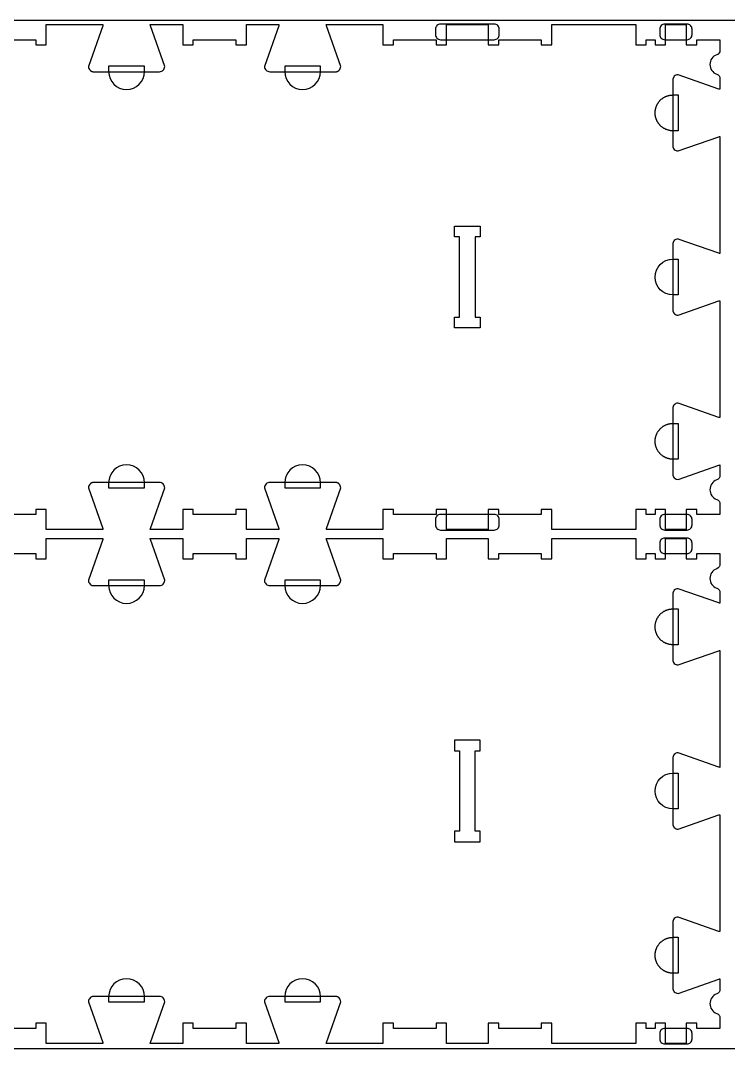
# Model space of a CAD drawing. Extents: x -40562 to -37379, y -10461 to -4867.
# Drawn here: x -38908 to -38068, y -6791 to -5571 of the extents above; entities that cross this region are included whole.
import ezdxf

# ---------------------------------------------------------------- set-up
doc = ezdxf.new("R2010")
doc.units = 0
for name, color, linetype in [('0_SHEET_SPRUCEPLY_2440X122', 1, 'CONTINUOUS'), ('3_ANYTOOL_CUTTHROUGH_INSID', 4, 'CONTINUOUS'), ('4_ANYTOOL_CUTTHROUGH_OUTSI', 5, 'CONTINUOUS'), ('5_ANYTOOL_HALF_MILL_9MM_IN', 3, 'CONTINUOUS')]:
    doc.layers.add(name, color=color, linetype=linetype)

msp = doc.modelspace()

# ---------------------------------------------------------------- linework, layer by layer
at = {"layer": '0_SHEET_SPRUCEPLY_2440X122'}
msp.add_lwpolyline([(-40190.4, -5571.2), (-40190.4, -6791.2), (-37750.4, -6791.2), (-37750.4, -5571.2)], close=True, dxfattribs=at)
at = {"layer": '3_ANYTOOL_CUTTHROUGH_INSID', "color": 4}
for points in [[(-38392.4, -5815.4), (-38362.1, -5815.4), (-38362.1, -5827.9), (-38368.1, -5827.9), (-38368.1, -5923.4), (-38362.1, -5923.4), (-38362.1, -5935.9), (-38392.6, -5935.9), (-38392.6, -5923.4), (-38386.6, -5923.4), (-38386.6, -5827.9), (-38392.6, -5827.9), (-38392.6, -5815.4)], [(-38362.4, -6425.4), (-38392.6, -6425.4), (-38392.6, -6437.9), (-38386.6, -6437.9), (-38386.6, -6533.4), (-38392.6, -6533.4), (-38392.6, -6545.9), (-38362.1, -6545.9), (-38362.1, -6533.4), (-38368.1, -6533.4), (-38368.1, -6437.9), (-38362.1, -6437.9), (-38362.1, -6425.4)]]:
    msp.add_lwpolyline(points, close=True, dxfattribs=at)
at = {"layer": '4_ANYTOOL_CUTTHROUGH_OUTSI', "color": 5}
for points in [[(-38940.1, -5593.9), (-38889.6, -5593.9), (-38889.6, -5599.9), (-38877.1, -5599.9), (-38877.1, -5575.9), (-38809.9, -5575.9), (-38809.9, -5575.9, -0.061485), (-38810.1, -5577.3), (-38827, -5625.6), (-38827.1, -5625.7), (-38827.1, -5625.7), (-38827.1, -5625.7, 0.198912), (-38825.2, -5630.1), (-38825.1, -5630.2), (-38825, -5630.3), (-38824.9, -5630.4), (-38824.8, -5630.5), (-38824.7, -5630.6), (-38824.5, -5630.7), (-38824.4, -5630.8), (-38824.3, -5630.9), (-38824.2, -5631), (-38824, -5631.1), (-38823.9, -5631.1), (-38823.8, -5631.2), (-38823.6, -5631.3), (-38823.5, -5631.3), (-38823.3, -5631.4), (-38823.2, -5631.5), (-38823.1, -5631.5), (-38822.9, -5631.6), (-38822.8, -5631.6), (-38822.6, -5631.7), (-38822.5, -5631.7), (-38822.3, -5631.8), (-38822.2, -5631.8), (-38822, -5631.8), (-38821.9, -5631.9), (-38821.7, -5631.9), (-38821.6, -5631.9), (-38821.4, -5631.9), (-38821.3, -5631.9), (-38821.1, -5631.9), (-38821, -5631.9), (-38820.8, -5631.9), (-38742.8, -5631.9, 0.414214), (-38736.6, -5625.7), (-38736.6, -5625.7), (-38736.6, -5625.6), (-38753.5, -5577.3), (-38753.5, -5577.3, -0.061485), (-38753.7, -5575.9), (-38715.1, -5575.9), (-38715.1, -5599.9), (-38702.6, -5599.9), (-38702.6, -5593.9), (-38652.1, -5593.9), (-38652.1, -5599.9), (-38639.6, -5599.9), (-38639.6, -5575.9), (-38601, -5575.9), (-38601, -5575.9, -0.061485), (-38601.2, -5577.3), (-38618.1, -5625.6), (-38618.2, -5625.7), (-38618.2, -5625.7), (-38618.2, -5625.7, 0.414214), (-38611.9, -5631.9), (-38533.9, -5631.9), (-38533.8, -5631.9), (-38533.6, -5631.9), (-38533.4, -5631.9), (-38533.3, -5631.9), (-38533.1, -5631.9), (-38533, -5631.9), (-38532.8, -5631.9), (-38532.7, -5631.8), (-38532.5, -5631.8), (-38532.4, -5631.8), (-38532.2, -5631.7), (-38532.1, -5631.7), (-38531.9, -5631.6), (-38531.8, -5631.6), (-38531.7, -5631.5), (-38531.5, -5631.5), (-38531.4, -5631.4), (-38531.2, -5631.3), (-38531.1, -5631.3), (-38530.9, -5631.2), (-38530.8, -5631.1), (-38530.7, -5631.1), (-38530.5, -5631), (-38530.4, -5630.9), (-38530.3, -5630.8), (-38530.2, -5630.7), (-38530, -5630.6), (-38529.9, -5630.5), (-38529.8, -5630.4), (-38529.7, -5630.3), (-38529.6, -5630.2), (-38529.5, -5630.1, 0.198912), (-38527.7, -5625.7), (-38527.7, -5625.7), (-38527.7, -5625.6), (-38544.6, -5577.3), (-38544.6, -5577.3, -0.061485), (-38544.8, -5575.9), (-38477.6, -5575.9), (-38477.6, -5599.9), (-38465.1, -5599.9), (-38465.1, -5593.9), (-38414.6, -5593.9), (-38414.6, -5599.9), (-38402.1, -5599.9), (-38402.1, -5575.9), (-38352.6, -5575.9), (-38352.6, -5599.9), (-38340.1, -5599.9), (-38340.1, -5593.9), (-38289.6, -5593.9), (-38289.6, -5599.9), (-38277.1, -5599.9), (-38277.1, -5575.9), (-38227.4, -5575.9), (-38227.4, -5575.9), (-38177.6, -5575.9), (-38177.6, -5599.9), (-38165.1, -5599.9), (-38165.1, -5593.9), (-38154.6, -5593.9), (-38154.6, -5599.9), (-38142.1, -5599.9), (-38142.1, -5575.9), (-38117.6, -5575.9), (-38117.6, -5599.9), (-38105.1, -5599.9), (-38105.1, -5593.9), (-38077.6, -5593.9), (-38077.6, -5606.4), (-38077.6, -5606.4, -0.317837), (-38081.4, -5611.8, 0.707107), (-38081.4, -5634.9, -0.317837), (-38077.6, -5640.3), (-38077.6, -5652.7, -0.061485), (-38079, -5652.5), (-38127.3, -5635.6), (-38127.3, -5635.5), (-38127.4, -5635.5), (-38127.4, -5635.5, 0.198912), (-38131.8, -5637.4), (-38131.9, -5637.5), (-38132, -5637.6), (-38132.1, -5637.7), (-38132.2, -5637.8), (-38132.3, -5637.9), (-38132.4, -5638.1), (-38132.5, -5638.2), (-38132.5, -5638.3), (-38132.6, -5638.4), (-38132.7, -5638.6), (-38132.8, -5638.7), (-38132.9, -5638.8), (-38132.9, -5639), (-38133, -5639.1), (-38133.1, -5639.3), (-38133.1, -5639.4), (-38133.2, -5639.6), (-38133.2, -5639.7), (-38133.3, -5639.8), (-38133.3, -5640), (-38133.4, -5640.1), (-38133.4, -5640.3), (-38133.5, -5640.4), (-38133.5, -5640.6), (-38133.5, -5640.7), (-38133.5, -5640.9), (-38133.6, -5641), (-38133.6, -5641.2), (-38133.6, -5641.3), (-38133.6, -5641.5), (-38133.6, -5641.6), (-38133.6, -5641.8), (-38133.6, -5719.8, 0.414214), (-38127.4, -5726), (-38127.3, -5726), (-38127.3, -5726), (-38079, -5709.1), (-38079, -5709.1, -0.061485), (-38077.6, -5708.9), (-38077.6, -5847.6, -0.061485), (-38079, -5847.4), (-38127.3, -5830.5), (-38127.3, -5830.4), (-38127.4, -5830.4), (-38127.4, -5830.4, 0.198912), (-38131.8, -5832.3), (-38131.9, -5832.4), (-38132, -5832.5), (-38132.1, -5832.6), (-38132.2, -5832.7), (-38132.3, -5832.8), (-38132.4, -5833), (-38132.5, -5833.1), (-38132.5, -5833.2), (-38132.6, -5833.3), (-38132.7, -5833.5), (-38132.8, -5833.6), (-38132.9, -5833.7), (-38132.9, -5833.9), (-38133, -5834), (-38133.1, -5834.2), (-38133.1, -5834.3), (-38133.2, -5834.5), (-38133.2, -5834.6), (-38133.3, -5834.7), (-38133.3, -5834.9), (-38133.4, -5835), (-38133.4, -5835.2), (-38133.5, -5835.3), (-38133.5, -5835.5), (-38133.5, -5835.6), (-38133.5, -5835.8), (-38133.6, -5835.9), (-38133.6, -5836.1), (-38133.6, -5836.2), (-38133.6, -5836.4), (-38133.6, -5836.5), (-38133.6, -5836.7), (-38133.6, -5914.7), (-38133.6, -5914.8), (-38133.6, -5915), (-38133.6, -5915.2), (-38133.6, -5915.3), (-38133.6, -5915.5), (-38133.5, -5915.6), (-38133.5, -5915.8), (-38133.5, -5915.9), (-38133.5, -5916.1), (-38133.4, -5916.2), (-38133.4, -5916.4), (-38133.3, -5916.5), (-38133.3, -5916.7), (-38133.2, -5916.8), (-38133.2, -5916.9), (-38133.1, -5917.1), (-38133.1, -5917.2), (-38133, -5917.4), (-38132.9, -5917.5), (-38132.9, -5917.7), (-38132.8, -5917.8), (-38132.7, -5917.9), (-38132.6, -5918.1), (-38132.5, -5918.2), (-38132.5, -5918.3), (-38132.4, -5918.4), (-38132.3, -5918.6), (-38132.2, -5918.7), (-38132.1, -5918.8), (-38132, -5918.9), (-38131.9, -5919), (-38131.8, -5919.1, 0.198912), (-38127.4, -5920.9), (-38127.3, -5920.9), (-38127.3, -5920.9), (-38079, -5904), (-38079, -5904, -0.061485), (-38077.6, -5903.8), (-38077.6, -6042.5, -0.061485), (-38079, -6042.3), (-38127.3, -6025.4), (-38127.3, -6025.3), (-38127.4, -6025.3), (-38127.4, -6025.3, 0.414214), (-38133.6, -6031.6), (-38133.6, -6109.6), (-38133.6, -6109.7), (-38133.6, -6109.9), (-38133.6, -6110.1), (-38133.6, -6110.2), (-38133.6, -6110.4), (-38133.5, -6110.5), (-38133.5, -6110.7), (-38133.5, -6110.8), (-38133.5, -6111), (-38133.4, -6111.1), (-38133.4, -6111.3), (-38133.3, -6111.4), (-38133.3, -6111.6), (-38133.2, -6111.7), (-38133.2, -6111.8), (-38133.1, -6112), (-38133.1, -6112.1), (-38133, -6112.3), (-38132.9, -6112.4), (-38132.9, -6112.6), (-38132.8, -6112.7), (-38132.7, -6112.8), (-38132.6, -6113), (-38132.5, -6113.1), (-38132.5, -6113.2), (-38132.4, -6113.3), (-38132.3, -6113.5), (-38132.2, -6113.6), (-38132.1, -6113.7), (-38132, -6113.8), (-38131.9, -6113.9), (-38131.8, -6114, 0.198912), (-38127.4, -6115.8), (-38127.3, -6115.8), (-38127.3, -6115.8), (-38079, -6098.9), (-38079, -6098.9, -0.061485), (-38077.6, -6098.7), (-38077.6, -6111.1, -0.317837), (-38081.4, -6116.5, 0.707107), (-38081.4, -6139.6, -0.317837), (-38077.6, -6145), (-38077.6, -6157.4), (-38105.1, -6157.4), (-38105.1, -6151.4), (-38117.6, -6151.4), (-38117.6, -6175.4), (-38142.1, -6175.4), (-38142.1, -6151.4), (-38154.6, -6151.4), (-38154.6, -6157.4), (-38165.1, -6157.4), (-38165.1, -6151.4), (-38177.6, -6151.4), (-38177.6, -6175.4), (-38277.1, -6175.4), (-38277.1, -6151.4), (-38289.6, -6151.4), (-38289.6, -6157.4), (-38340.1, -6157.4), (-38340.1, -6151.4), (-38352.6, -6151.4), (-38352.6, -6175.4), (-38402.1, -6175.4), (-38402.1, -6151.4), (-38414.6, -6151.4), (-38414.6, -6157.4), (-38465.1, -6157.4), (-38465.1, -6151.4), (-38477.6, -6151.4), (-38477.6, -6175.4), (-38544.8, -6175.4), (-38544.8, -6175.4, -0.061485), (-38544.6, -6174.1), (-38527.7, -6125.8), (-38527.7, -6125.7), (-38527.7, -6125.7), (-38527.7, -6125.7, 0.198912), (-38529.5, -6121.3), (-38529.6, -6121.2), (-38529.7, -6121.1), (-38529.8, -6121), (-38529.9, -6120.9), (-38530, -6120.8), (-38530.2, -6120.7), (-38530.3, -6120.6), (-38530.4, -6120.5), (-38530.5, -6120.4), (-38530.7, -6120.3), (-38530.8, -6120.3), (-38530.9, -6120.2), (-38531.1, -6120.1), (-38531.2, -6120.1), (-38531.4, -6120), (-38531.5, -6119.9), (-38531.7, -6119.9), (-38531.8, -6119.8), (-38531.9, -6119.8), (-38532.1, -6119.7), (-38532.2, -6119.7), (-38532.4, -6119.6), (-38532.5, -6119.6), (-38532.7, -6119.6), (-38532.8, -6119.5), (-38533, -6119.5), (-38533.1, -6119.5), (-38533.3, -6119.5), (-38533.4, -6119.5), (-38533.6, -6119.5), (-38533.8, -6119.5), (-38533.9, -6119.4), (-38611.9, -6119.4, 0.414214), (-38618.2, -6125.7), (-38618.2, -6125.7), (-38618.1, -6125.8), (-38601.2, -6174.1), (-38601.2, -6174.1, -0.061485), (-38601, -6175.4), (-38639.6, -6175.4), (-38639.6, -6151.4), (-38652.1, -6151.4), (-38652.1, -6157.4), (-38702.6, -6157.4), (-38702.6, -6151.4), (-38715.1, -6151.4), (-38715.1, -6175.4), (-38753.7, -6175.4), (-38753.7, -6175.4, -0.061485), (-38753.5, -6174.1), (-38736.6, -6125.7), (-38736.6, -6125.7), (-38736.6, -6125.7, 0.414214), (-38742.8, -6119.4), (-38820.8, -6119.4), (-38821, -6119.5), (-38821.1, -6119.5), (-38821.3, -6119.5), (-38821.4, -6119.5), (-38821.6, -6119.5), (-38821.7, -6119.5), (-38821.9, -6119.5), (-38822, -6119.6), (-38822.2, -6119.6), (-38822.3, -6119.6), (-38822.5, -6119.7), (-38822.6, -6119.7), (-38822.8, -6119.8), (-38822.9, -6119.8), (-38823.1, -6119.9), (-38823.2, -6119.9), (-38823.3, -6120), (-38823.5, -6120.1), (-38823.6, -6120.1), (-38823.8, -6120.2), (-38823.9, -6120.3), (-38824, -6120.3), (-38824.2, -6120.4), (-38824.3, -6120.5), (-38824.4, -6120.6), (-38824.5, -6120.7), (-38824.7, -6120.8), (-38824.8, -6120.9), (-38824.9, -6121), (-38825, -6121.1), (-38825.1, -6121.2), (-38825.2, -6121.3, 0.198912), (-38827.1, -6125.7), (-38827.1, -6125.7), (-38827, -6125.8), (-38810.1, -6174.1), (-38810.1, -6174.1, -0.061485), (-38809.9, -6175.4), (-38827.4, -6175.4), (-38877.1, -6175.4), (-38877.1, -6151.4), (-38889.6, -6151.4), (-38889.6, -6157.4), (-38940.1, -6157.4)], [(-38940.1, -6203.9), (-38889.6, -6203.9), (-38889.6, -6209.9), (-38877.1, -6209.9), (-38877.1, -6185.9), (-38809.9, -6185.9), (-38809.9, -6185.9, -0.061485), (-38810.1, -6187.3), (-38827, -6235.6), (-38827.1, -6235.7), (-38827.1, -6235.7), (-38827.1, -6235.7, 0.198912), (-38825.2, -6240.1), (-38825.1, -6240.2), (-38825, -6240.3), (-38824.9, -6240.4), (-38824.8, -6240.5), (-38824.7, -6240.6), (-38824.5, -6240.7), (-38824.4, -6240.8), (-38824.3, -6240.9), (-38824.2, -6241), (-38824, -6241.1), (-38823.9, -6241.1), (-38823.8, -6241.2), (-38823.6, -6241.3), (-38823.5, -6241.3), (-38823.3, -6241.4), (-38823.2, -6241.5), (-38823.1, -6241.5), (-38822.9, -6241.6), (-38822.8, -6241.6), (-38822.6, -6241.7), (-38822.5, -6241.7), (-38822.3, -6241.8), (-38822.2, -6241.8), (-38822, -6241.8), (-38821.9, -6241.9), (-38821.7, -6241.9), (-38821.6, -6241.9), (-38821.4, -6241.9), (-38821.3, -6241.9), (-38821.1, -6241.9), (-38821, -6241.9), (-38820.8, -6241.9), (-38742.8, -6241.9, 0.414214), (-38736.6, -6235.7), (-38736.6, -6235.7), (-38736.6, -6235.6), (-38753.5, -6187.3), (-38753.5, -6187.3, -0.061485), (-38753.7, -6185.9), (-38715.1, -6185.9), (-38715.1, -6209.9), (-38702.6, -6209.9), (-38702.6, -6203.9), (-38652.1, -6203.9), (-38652.1, -6209.9), (-38639.6, -6209.9), (-38639.6, -6185.9), (-38601, -6185.9), (-38601, -6185.9, -0.061485), (-38601.2, -6187.3), (-38618.1, -6235.6), (-38618.2, -6235.7), (-38618.2, -6235.7), (-38618.2, -6235.7, 0.414214), (-38611.9, -6241.9), (-38533.9, -6241.9), (-38533.8, -6241.9), (-38533.6, -6241.9), (-38533.4, -6241.9), (-38533.3, -6241.9), (-38533.1, -6241.9), (-38533, -6241.9), (-38532.8, -6241.9), (-38532.7, -6241.8), (-38532.5, -6241.8), (-38532.4, -6241.8), (-38532.2, -6241.7), (-38532.1, -6241.7), (-38531.9, -6241.6), (-38531.8, -6241.6), (-38531.7, -6241.5), (-38531.5, -6241.5), (-38531.4, -6241.4), (-38531.2, -6241.3), (-38531.1, -6241.3), (-38530.9, -6241.2), (-38530.8, -6241.1), (-38530.7, -6241.1), (-38530.5, -6241), (-38530.4, -6240.9), (-38530.3, -6240.8), (-38530.2, -6240.7), (-38530, -6240.6), (-38529.9, -6240.5), (-38529.8, -6240.4), (-38529.7, -6240.3), (-38529.6, -6240.2), (-38529.5, -6240.1, 0.198912), (-38527.7, -6235.7), (-38527.7, -6235.7), (-38527.7, -6235.6), (-38544.6, -6187.3), (-38544.6, -6187.3, -0.061485), (-38544.8, -6185.9), (-38477.6, -6185.9), (-38477.6, -6209.9), (-38465.1, -6209.9), (-38465.1, -6203.9), (-38414.6, -6203.9), (-38414.6, -6209.9), (-38402.1, -6209.9), (-38402.1, -6185.9), (-38352.6, -6185.9), (-38352.6, -6209.9), (-38340.1, -6209.9), (-38340.1, -6203.9), (-38289.6, -6203.9), (-38289.6, -6209.9), (-38277.1, -6209.9), (-38277.1, -6185.9), (-38227.4, -6185.9), (-38177.6, -6185.9), (-38177.6, -6209.9), (-38165.1, -6209.9), (-38165.1, -6203.9), (-38154.6, -6203.9), (-38154.6, -6209.9), (-38142.1, -6209.9), (-38142.1, -6185.9), (-38117.6, -6185.9), (-38117.6, -6209.9), (-38105.1, -6209.9), (-38105.1, -6203.9), (-38077.6, -6203.9), (-38077.6, -6216.4), (-38077.6, -6216.4, -0.317837), (-38081.4, -6221.8, 0.707107), (-38081.4, -6244.9, -0.317837), (-38077.6, -6250.3), (-38077.6, -6262.7, -0.061485), (-38079, -6262.5), (-38127.3, -6245.6), (-38127.3, -6245.5), (-38127.4, -6245.5), (-38127.4, -6245.5, 0.198912), (-38131.8, -6247.4), (-38131.9, -6247.5), (-38132, -6247.6), (-38132.1, -6247.7), (-38132.2, -6247.8), (-38132.3, -6247.9), (-38132.4, -6248.1), (-38132.5, -6248.2), (-38132.5, -6248.3), (-38132.6, -6248.4), (-38132.7, -6248.6), (-38132.8, -6248.7), (-38132.9, -6248.8), (-38132.9, -6249), (-38133, -6249.1), (-38133.1, -6249.3), (-38133.1, -6249.4), (-38133.2, -6249.6), (-38133.2, -6249.7), (-38133.3, -6249.8), (-38133.3, -6250), (-38133.4, -6250.1), (-38133.4, -6250.3), (-38133.5, -6250.4), (-38133.5, -6250.6), (-38133.5, -6250.7), (-38133.5, -6250.9), (-38133.6, -6251), (-38133.6, -6251.2), (-38133.6, -6251.3), (-38133.6, -6251.5), (-38133.6, -6251.6), (-38133.6, -6251.8), (-38133.6, -6329.8, 0.414214), (-38127.4, -6336), (-38127.3, -6336), (-38127.3, -6336), (-38079, -6319.1), (-38079, -6319.1, -0.061485), (-38077.6, -6318.9), (-38077.6, -6457.6, -0.061485), (-38079, -6457.4), (-38127.3, -6440.5), (-38127.3, -6440.4), (-38127.4, -6440.4), (-38127.4, -6440.4, 0.198912), (-38131.8, -6442.3), (-38131.9, -6442.4), (-38132, -6442.5), (-38132.1, -6442.6), (-38132.2, -6442.7), (-38132.3, -6442.8), (-38132.4, -6443), (-38132.5, -6443.1), (-38132.5, -6443.2), (-38132.6, -6443.3), (-38132.7, -6443.5), (-38132.8, -6443.6), (-38132.9, -6443.7), (-38132.9, -6443.9), (-38133, -6444), (-38133.1, -6444.2), (-38133.1, -6444.3), (-38133.2, -6444.5), (-38133.2, -6444.6), (-38133.3, -6444.7), (-38133.3, -6444.9), (-38133.4, -6445), (-38133.4, -6445.2), (-38133.5, -6445.3), (-38133.5, -6445.5), (-38133.5, -6445.6), (-38133.5, -6445.8), (-38133.6, -6445.9), (-38133.6, -6446.1), (-38133.6, -6446.2), (-38133.6, -6446.4), (-38133.6, -6446.5), (-38133.6, -6446.7), (-38133.6, -6524.7), (-38133.6, -6524.8), (-38133.6, -6525), (-38133.6, -6525.2), (-38133.6, -6525.3), (-38133.6, -6525.5), (-38133.5, -6525.6), (-38133.5, -6525.8), (-38133.5, -6525.9), (-38133.5, -6526.1), (-38133.4, -6526.2), (-38133.4, -6526.4), (-38133.3, -6526.5), (-38133.3, -6526.7), (-38133.2, -6526.8), (-38133.2, -6526.9), (-38133.1, -6527.1), (-38133.1, -6527.2), (-38133, -6527.4), (-38132.9, -6527.5), (-38132.9, -6527.7), (-38132.8, -6527.8), (-38132.7, -6527.9), (-38132.6, -6528.1), (-38132.5, -6528.2), (-38132.5, -6528.3), (-38132.4, -6528.4), (-38132.3, -6528.6), (-38132.2, -6528.7), (-38132.1, -6528.8), (-38132, -6528.9), (-38131.9, -6529), (-38131.8, -6529.1, 0.198912), (-38127.4, -6530.9), (-38127.3, -6530.9), (-38127.3, -6530.9), (-38079, -6514), (-38079, -6514, -0.061485), (-38077.6, -6513.8), (-38077.6, -6652.5, -0.061485), (-38079, -6652.3), (-38127.3, -6635.4), (-38127.3, -6635.3), (-38127.4, -6635.3), (-38127.4, -6635.3, 0.414214), (-38133.6, -6641.6), (-38133.6, -6719.6), (-38133.6, -6719.7), (-38133.6, -6719.9), (-38133.6, -6720.1), (-38133.6, -6720.2), (-38133.6, -6720.4), (-38133.5, -6720.5), (-38133.5, -6720.7), (-38133.5, -6720.8), (-38133.5, -6721), (-38133.4, -6721.1), (-38133.4, -6721.3), (-38133.3, -6721.4), (-38133.3, -6721.6), (-38133.2, -6721.7), (-38133.2, -6721.8), (-38133.1, -6722), (-38133.1, -6722.1), (-38133, -6722.3), (-38132.9, -6722.4), (-38132.9, -6722.6), (-38132.8, -6722.7), (-38132.7, -6722.8), (-38132.6, -6723), (-38132.5, -6723.1), (-38132.5, -6723.2), (-38132.4, -6723.3), (-38132.3, -6723.5), (-38132.2, -6723.6), (-38132.1, -6723.7), (-38132, -6723.8), (-38131.9, -6723.9), (-38131.8, -6724, 0.198912), (-38127.4, -6725.8), (-38127.3, -6725.8), (-38127.3, -6725.8), (-38079, -6708.9), (-38079, -6708.9, -0.061485), (-38077.6, -6708.7), (-38077.6, -6721.1, -0.317837), (-38081.4, -6726.5, 0.707107), (-38081.4, -6749.6, -0.317837), (-38077.6, -6755), (-38077.6, -6767.4), (-38105.1, -6767.4), (-38105.1, -6761.4), (-38117.6, -6761.4), (-38117.6, -6785.4), (-38142.1, -6785.4), (-38142.1, -6761.4), (-38154.6, -6761.4), (-38154.6, -6767.4), (-38165.1, -6767.4), (-38165.1, -6761.4), (-38177.6, -6761.4), (-38177.6, -6785.4), (-38277.1, -6785.4), (-38277.1, -6761.4), (-38289.6, -6761.4), (-38289.6, -6767.4), (-38340.1, -6767.4), (-38340.1, -6761.4), (-38352.6, -6761.4), (-38352.6, -6785.4), (-38402.1, -6785.4), (-38402.1, -6761.4), (-38414.6, -6761.4), (-38414.6, -6767.4), (-38465.1, -6767.4), (-38465.1, -6761.4), (-38477.6, -6761.4), (-38477.6, -6785.4), (-38544.8, -6785.4), (-38544.8, -6785.4, -0.061485), (-38544.6, -6784.1), (-38527.7, -6735.8), (-38527.7, -6735.7), (-38527.7, -6735.7), (-38527.7, -6735.7, 0.198912), (-38529.5, -6731.3), (-38529.6, -6731.2), (-38529.7, -6731.1), (-38529.8, -6731), (-38529.9, -6730.9), (-38530, -6730.8), (-38530.2, -6730.7), (-38530.3, -6730.6), (-38530.4, -6730.5), (-38530.5, -6730.4), (-38530.7, -6730.3), (-38530.8, -6730.3), (-38530.9, -6730.2), (-38531.1, -6730.1), (-38531.2, -6730.1), (-38531.4, -6730), (-38531.5, -6729.9), (-38531.7, -6729.9), (-38531.8, -6729.8), (-38531.9, -6729.8), (-38532.1, -6729.7), (-38532.2, -6729.7), (-38532.4, -6729.6), (-38532.5, -6729.6), (-38532.7, -6729.6), (-38532.8, -6729.5), (-38533, -6729.5), (-38533.1, -6729.5), (-38533.3, -6729.5), (-38533.4, -6729.5), (-38533.6, -6729.5), (-38533.8, -6729.5), (-38533.9, -6729.4), (-38611.9, -6729.4, 0.414214), (-38618.2, -6735.7), (-38618.2, -6735.7), (-38618.1, -6735.8), (-38601.2, -6784.1), (-38601.2, -6784.1, -0.061485), (-38601, -6785.4), (-38639.6, -6785.4), (-38639.6, -6761.4), (-38652.1, -6761.4), (-38652.1, -6767.4), (-38702.6, -6767.4), (-38702.6, -6761.4), (-38715.1, -6761.4), (-38715.1, -6785.4), (-38753.7, -6785.4), (-38753.7, -6785.4, -0.061485), (-38753.5, -6784.1), (-38736.6, -6735.8), (-38736.6, -6735.7), (-38736.6, -6735.7), (-38736.6, -6735.7, 0.414214), (-38742.8, -6729.4), (-38820.8, -6729.4), (-38821, -6729.5), (-38821.1, -6729.5), (-38821.3, -6729.5), (-38821.4, -6729.5), (-38821.6, -6729.5), (-38821.7, -6729.5), (-38821.9, -6729.5), (-38822, -6729.6), (-38822.2, -6729.6), (-38822.3, -6729.6), (-38822.5, -6729.7), (-38822.6, -6729.7), (-38822.8, -6729.8), (-38822.9, -6729.8), (-38823.1, -6729.9), (-38823.2, -6729.9), (-38823.3, -6730), (-38823.5, -6730.1), (-38823.6, -6730.1), (-38823.8, -6730.2), (-38823.9, -6730.3), (-38824, -6730.3), (-38824.2, -6730.4), (-38824.3, -6730.5), (-38824.4, -6730.6), (-38824.5, -6730.7), (-38824.7, -6730.8), (-38824.8, -6730.9), (-38824.9, -6731), (-38825, -6731.1), (-38825.1, -6731.2), (-38825.2, -6731.3, 0.198912), (-38827.1, -6735.7), (-38827.1, -6735.7), (-38827, -6735.8), (-38810.1, -6784.1), (-38810.1, -6784.1, -0.061485), (-38809.9, -6785.4), (-38827.4, -6785.4), (-38877.1, -6785.4), (-38877.1, -6761.4), (-38889.6, -6761.4), (-38889.6, -6767.4), (-38940.1, -6767.4)]]:
    msp.add_lwpolyline(points, format="xyb", dxfattribs=at)
at = {"layer": '5_ANYTOOL_HALF_MILL_9MM_IN', "color": 3}
for points in [[(-38409.2, -5575.4, 0.414214), (-38415.2, -5581.4), (-38415.2, -5587.9, 0.414214), (-38409.2, -5593.9), (-38345.5, -5593.9, 0.414214), (-38339.5, -5587.9), (-38339.5, -5581.4, 0.414214), (-38345.5, -5575.4)], [(-38143, -5575.4, 0.414214), (-38149, -5581.4), (-38149, -5587.9, 0.414214), (-38143, -5593.9), (-38116.7, -5593.9, 0.414214), (-38110.7, -5587.9), (-38110.7, -5581.4, 0.414214), (-38116.7, -5575.4)], [(-38803.1, -5631.7, 1), (-38760.6, -5631.7), (-38760.6, -5631.4), (-38760.6, -5625.4), (-38803.1, -5625.4), (-38803.1, -5631.4), (-38803.1, -5631.7)], [(-38594.2, -5631.7, 1), (-38551.7, -5631.7), (-38551.7, -5631.4), (-38551.7, -5625.4), (-38594.2, -5625.4), (-38594.2, -5631.4), (-38594.2, -5631.7)], [(-38133.4, -5896.9, -1), (-38133.4, -5854.4), (-38133.1, -5854.4), (-38127.1, -5854.4), (-38127.1, -5896.9), (-38133.1, -5896.9), (-38133.4, -5896.9)], [(-38760.6, -6119.7, 1), (-38803.1, -6119.7), (-38803.1, -6119.9), (-38803.1, -6125.9), (-38760.6, -6125.9), (-38760.6, -6119.9), (-38760.6, -6119.7)], [(-38551.7, -6119.7, 1), (-38594.2, -6119.7), (-38594.2, -6119.9), (-38594.2, -6125.9), (-38551.7, -6125.9), (-38551.7, -6119.9), (-38551.7, -6119.7)], [(-38409.2, -6157.4, 0.414214), (-38415.2, -6163.4), (-38415.2, -6169.9, 0.414214), (-38409.2, -6175.9), (-38345.5, -6175.9, 0.414214), (-38339.5, -6169.9), (-38339.5, -6163.4, 0.414214), (-38345.5, -6157.4)], [(-38143, -6157.4, 0.414214), (-38149, -6163.4), (-38149, -6169.9, 0.414214), (-38143, -6175.9), (-38116.7, -6175.9, 0.414214), (-38110.7, -6169.9), (-38110.7, -6163.4, 0.414214), (-38116.7, -6157.4)], [(-38143, -6185.4, 0.414214), (-38149, -6191.4), (-38149, -6197.9, 0.414214), (-38143, -6203.9), (-38116.7, -6203.9, 0.414214), (-38110.7, -6197.9), (-38110.7, -6191.4, 0.414214), (-38116.7, -6185.4)], [(-38803.1, -6241.7, 1), (-38760.6, -6241.7), (-38760.6, -6241.4), (-38760.6, -6235.4), (-38803.1, -6235.4), (-38803.1, -6241.4), (-38803.1, -6241.7)], [(-38594.2, -6241.7, 1), (-38551.7, -6241.7), (-38551.7, -6241.4), (-38551.7, -6235.4), (-38594.2, -6235.4), (-38594.2, -6241.4), (-38594.2, -6241.7)], [(-38133.4, -6506.9, -1), (-38133.4, -6464.4), (-38133.1, -6464.4), (-38127.1, -6464.4), (-38127.1, -6506.9), (-38133.1, -6506.9), (-38133.4, -6506.9)], [(-38760.6, -6729.7, 1), (-38803.1, -6729.7), (-38803.1, -6729.9), (-38803.1, -6735.9), (-38760.6, -6735.9), (-38760.6, -6729.9), (-38760.6, -6729.7)], [(-38551.7, -6729.7, 1), (-38594.2, -6729.7), (-38594.2, -6729.9), (-38594.2, -6735.9), (-38551.7, -6735.9), (-38551.7, -6729.9), (-38551.7, -6729.7)], [(-38143, -6767.4, 0.414214), (-38149, -6773.4), (-38149, -6779.9, 0.414214), (-38143, -6785.9), (-38116.7, -6785.9, 0.414214), (-38110.7, -6779.9), (-38110.7, -6773.4, 0.414214), (-38116.7, -6767.4)]]:
    msp.add_lwpolyline(points, format="xyb", close=True, dxfattribs=at)
for points in [[(-38133.4, -5702), (-38133.8, -5702), (-38134.3, -5702), (-38134.8, -5702), (-38135.3, -5702), (-38135.7, -5701.9), (-38136.2, -5701.9), (-38136.7, -5701.8), (-38137.2, -5701.7), (-38137.7, -5701.6), (-38138.2, -5701.5), (-38138.7, -5701.4), (-38139.2, -5701.2), (-38139.7, -5701.1), (-38140.2, -5700.9), (-38140.7, -5700.7), (-38141.2, -5700.6), (-38141.7, -5700.4), (-38142.2, -5700.1), (-38142.6, -5699.9), (-38143.1, -5699.7), (-38143.6, -5699.4), (-38144.1, -5699.2), (-38144.5, -5698.9), (-38145, -5698.6), (-38145.4, -5698.3), (-38145.9, -5698), (-38146.3, -5697.6), (-38146.7, -5697.3), (-38147.2, -5696.9), (-38147.6, -5696.6), (-38148, -5696.2), (-38148.4, -5695.8), (-38148.8, -5695.4), (-38149.1, -5695), (-38149.5, -5694.6), (-38149.9, -5694.2), (-38150.2, -5693.8), (-38150.5, -5693.3), (-38150.8, -5692.9), (-38151.1, -5692.4), (-38151.4, -5692), (-38151.7, -5691.5), (-38152, -5691), (-38152.2, -5690.6), (-38152.5, -5690.1), (-38152.7, -5689.6), (-38152.9, -5689.1), (-38153.1, -5688.6), (-38153.3, -5688.1), (-38153.5, -5687.6), (-38153.6, -5687.1), (-38153.8, -5686.6), (-38153.9, -5686.2), (-38154, -5685.7), (-38154.2, -5685.2), (-38154.2, -5684.7), (-38154.3, -5684.2), (-38154.4, -5683.7), (-38154.5, -5683.2), (-38154.5, -5682.7), (-38154.6, -5682.2), (-38154.6, -5681.7), (-38154.6, -5681.3), (-38154.6, -5680.8), (-38154.6, -5680.3), (-38154.6, -5679.9), (-38154.6, -5679.4), (-38154.5, -5678.9), (-38154.5, -5678.4), (-38154.4, -5677.9), (-38154.3, -5677.4), (-38154.2, -5676.9), (-38154.2, -5676.4), (-38154, -5675.9), (-38153.9, -5675.4), (-38153.8, -5675), (-38153.6, -5674.5), (-38153.5, -5674), (-38153.3, -5673.5), (-38153.1, -5673), (-38152.9, -5672.5), (-38152.7, -5672), (-38152.5, -5671.5), (-38152.2, -5671), (-38152, -5670.6), (-38151.7, -5670.1), (-38151.4, -5669.6), (-38151.1, -5669.2), (-38150.8, -5668.7), (-38150.5, -5668.3), (-38150.2, -5667.8), (-38149.9, -5667.4), (-38149.5, -5667), (-38149.1, -5666.6), (-38148.8, -5666.2), (-38148.4, -5665.8), (-38148, -5665.4), (-38147.6, -5665), (-38147.2, -5664.7), (-38146.7, -5664.3), (-38146.3, -5664), (-38145.9, -5663.6), (-38145.4, -5663.3), (-38145, -5663), (-38144.5, -5662.7), (-38144.1, -5662.4), (-38143.6, -5662.2), (-38143.1, -5661.9), (-38142.6, -5661.7), (-38142.2, -5661.5), (-38141.7, -5661.2), (-38141.2, -5661), (-38140.7, -5660.9), (-38140.2, -5660.7), (-38139.7, -5660.5), (-38139.2, -5660.4), (-38138.7, -5660.2), (-38138.2, -5660.1), (-38137.7, -5660), (-38137.2, -5659.9), (-38136.7, -5659.8), (-38136.2, -5659.7), (-38135.7, -5659.7), (-38135.3, -5659.6), (-38134.8, -5659.6), (-38134.3, -5659.6), (-38133.8, -5659.6), (-38133.4, -5659.5), (-38133.1, -5659.5), (-38127.1, -5659.5), (-38127.1, -5702), (-38133.1, -5702), (-38133.4, -5702)], [(-38133.4, -6091.8), (-38133.8, -6091.8), (-38134.3, -6091.8), (-38134.8, -6091.8), (-38135.3, -6091.8), (-38135.7, -6091.7), (-38136.2, -6091.7), (-38136.7, -6091.6), (-38137.2, -6091.5), (-38137.7, -6091.4), (-38138.2, -6091.3), (-38138.7, -6091.2), (-38139.2, -6091), (-38139.7, -6090.9), (-38140.2, -6090.7), (-38140.7, -6090.5), (-38141.2, -6090.4), (-38141.7, -6090.2), (-38142.2, -6089.9), (-38142.6, -6089.7), (-38143.1, -6089.5), (-38143.6, -6089.2), (-38144.1, -6089), (-38144.5, -6088.7), (-38145, -6088.4), (-38145.4, -6088.1), (-38145.9, -6087.8), (-38146.3, -6087.4), (-38146.7, -6087.1), (-38147.2, -6086.7), (-38147.6, -6086.4), (-38148, -6086), (-38148.4, -6085.6), (-38148.8, -6085.2), (-38149.1, -6084.8), (-38149.5, -6084.4), (-38149.9, -6084), (-38150.2, -6083.6), (-38150.5, -6083.1), (-38150.8, -6082.7), (-38151.1, -6082.2), (-38151.4, -6081.8), (-38151.7, -6081.3), (-38152, -6080.8), (-38152.2, -6080.4), (-38152.5, -6079.9), (-38152.7, -6079.4), (-38152.9, -6078.9), (-38153.1, -6078.4), (-38153.3, -6077.9), (-38153.5, -6077.4), (-38153.6, -6076.9), (-38153.8, -6076.4), (-38153.9, -6076), (-38154, -6075.5), (-38154.2, -6075), (-38154.2, -6074.5), (-38154.3, -6074), (-38154.4, -6073.5), (-38154.5, -6073), (-38154.5, -6072.5), (-38154.6, -6072), (-38154.6, -6071.5), (-38154.6, -6071.1), (-38154.6, -6070.6), (-38154.6, -6070.1), (-38154.6, -6069.7), (-38154.6, -6069.2), (-38154.5, -6068.7), (-38154.5, -6068.2), (-38154.4, -6067.7), (-38154.3, -6067.2), (-38154.2, -6066.7), (-38154.2, -6066.2), (-38154, -6065.7), (-38153.9, -6065.2), (-38153.8, -6064.8), (-38153.6, -6064.3), (-38153.5, -6063.8), (-38153.3, -6063.3), (-38153.1, -6062.8), (-38152.9, -6062.3), (-38152.7, -6061.8), (-38152.5, -6061.3), (-38152.2, -6060.8), (-38152, -6060.4), (-38151.7, -6059.9), (-38151.4, -6059.4), (-38151.1, -6059), (-38150.8, -6058.5), (-38150.5, -6058.1), (-38150.2, -6057.6), (-38149.9, -6057.2), (-38149.5, -6056.8), (-38149.1, -6056.4), (-38148.8, -6056), (-38148.4, -6055.6), (-38148, -6055.2), (-38147.6, -6054.8), (-38147.2, -6054.5), (-38146.7, -6054.1), (-38146.3, -6053.8), (-38145.9, -6053.4), (-38145.4, -6053.1), (-38145, -6052.8), (-38144.5, -6052.5), (-38144.1, -6052.2), (-38143.6, -6052), (-38143.1, -6051.7), (-38142.6, -6051.5), (-38142.2, -6051.3), (-38141.7, -6051), (-38141.2, -6050.8), (-38140.7, -6050.7), (-38140.2, -6050.5), (-38139.7, -6050.3), (-38139.2, -6050.2), (-38138.7, -6050), (-38138.2, -6049.9), (-38137.7, -6049.8), (-38137.2, -6049.7), (-38136.7, -6049.6), (-38136.2, -6049.5), (-38135.7, -6049.5), (-38135.3, -6049.4), (-38134.8, -6049.4), (-38134.3, -6049.4), (-38133.8, -6049.4), (-38133.4, -6049.3), (-38133.1, -6049.3), (-38127.1, -6049.3), (-38127.1, -6091.8), (-38133.1, -6091.8), (-38133.4, -6091.8)], [(-38133.4, -6312), (-38133.8, -6312), (-38134.3, -6312), (-38134.8, -6312), (-38135.3, -6312), (-38135.7, -6311.9), (-38136.2, -6311.9), (-38136.7, -6311.8), (-38137.2, -6311.7), (-38137.7, -6311.6), (-38138.2, -6311.5), (-38138.7, -6311.4), (-38139.2, -6311.2), (-38139.7, -6311.1), (-38140.2, -6310.9), (-38140.7, -6310.7), (-38141.2, -6310.6), (-38141.7, -6310.4), (-38142.2, -6310.1), (-38142.6, -6309.9), (-38143.1, -6309.7), (-38143.6, -6309.4), (-38144.1, -6309.2), (-38144.5, -6308.9), (-38145, -6308.6), (-38145.4, -6308.3), (-38145.9, -6308), (-38146.3, -6307.6), (-38146.7, -6307.3), (-38147.2, -6306.9), (-38147.6, -6306.6), (-38148, -6306.2), (-38148.4, -6305.8), (-38148.8, -6305.4), (-38149.1, -6305), (-38149.5, -6304.6), (-38149.9, -6304.2), (-38150.2, -6303.8), (-38150.5, -6303.3), (-38150.8, -6302.9), (-38151.1, -6302.4), (-38151.4, -6302), (-38151.7, -6301.5), (-38152, -6301), (-38152.2, -6300.6), (-38152.5, -6300.1), (-38152.7, -6299.6), (-38152.9, -6299.1), (-38153.1, -6298.6), (-38153.3, -6298.1), (-38153.5, -6297.6), (-38153.6, -6297.1), (-38153.8, -6296.6), (-38153.9, -6296.2), (-38154, -6295.7), (-38154.2, -6295.2), (-38154.2, -6294.7), (-38154.3, -6294.2), (-38154.4, -6293.7), (-38154.5, -6293.2), (-38154.5, -6292.7), (-38154.6, -6292.2), (-38154.6, -6291.7), (-38154.6, -6291.3), (-38154.6, -6290.8), (-38154.6, -6290.3), (-38154.6, -6289.9), (-38154.6, -6289.4), (-38154.5, -6288.9), (-38154.5, -6288.4), (-38154.4, -6287.9), (-38154.3, -6287.4), (-38154.2, -6286.9), (-38154.2, -6286.4), (-38154, -6285.9), (-38153.9, -6285.4), (-38153.8, -6285), (-38153.6, -6284.5), (-38153.5, -6284), (-38153.3, -6283.5), (-38153.1, -6283), (-38152.9, -6282.5), (-38152.7, -6282), (-38152.5, -6281.5), (-38152.2, -6281), (-38152, -6280.6), (-38151.7, -6280.1), (-38151.4, -6279.6), (-38151.1, -6279.2), (-38150.8, -6278.7), (-38150.5, -6278.3), (-38150.2, -6277.8), (-38149.9, -6277.4), (-38149.5, -6277), (-38149.1, -6276.6), (-38148.8, -6276.2), (-38148.4, -6275.8), (-38148, -6275.4), (-38147.6, -6275), (-38147.2, -6274.7), (-38146.7, -6274.3), (-38146.3, -6274), (-38145.9, -6273.6), (-38145.4, -6273.3), (-38145, -6273), (-38144.5, -6272.7), (-38144.1, -6272.4), (-38143.6, -6272.2), (-38143.1, -6271.9), (-38142.6, -6271.7), (-38142.2, -6271.5), (-38141.7, -6271.2), (-38141.2, -6271), (-38140.7, -6270.9), (-38140.2, -6270.7), (-38139.7, -6270.5), (-38139.2, -6270.4), (-38138.7, -6270.2), (-38138.2, -6270.1), (-38137.7, -6270), (-38137.2, -6269.9), (-38136.7, -6269.8), (-38136.2, -6269.7), (-38135.7, -6269.7), (-38135.3, -6269.6), (-38134.8, -6269.6), (-38134.3, -6269.6), (-38133.8, -6269.6), (-38133.4, -6269.5), (-38133.1, -6269.5), (-38127.1, -6269.5), (-38127.1, -6312), (-38133.1, -6312), (-38133.4, -6312)], [(-38133.4, -6701.8), (-38133.8, -6701.8), (-38134.3, -6701.8), (-38134.8, -6701.8), (-38135.3, -6701.8), (-38135.7, -6701.7), (-38136.2, -6701.7), (-38136.7, -6701.6), (-38137.2, -6701.5), (-38137.7, -6701.4), (-38138.2, -6701.3), (-38138.7, -6701.2), (-38139.2, -6701), (-38139.7, -6700.9), (-38140.2, -6700.7), (-38140.7, -6700.5), (-38141.2, -6700.4), (-38141.7, -6700.2), (-38142.2, -6699.9), (-38142.6, -6699.7), (-38143.1, -6699.5), (-38143.6, -6699.2), (-38144.1, -6699), (-38144.5, -6698.7), (-38145, -6698.4), (-38145.4, -6698.1), (-38145.9, -6697.8), (-38146.3, -6697.4), (-38146.7, -6697.1), (-38147.2, -6696.7), (-38147.6, -6696.4), (-38148, -6696), (-38148.4, -6695.6), (-38148.8, -6695.2), (-38149.1, -6694.8), (-38149.5, -6694.4), (-38149.9, -6694), (-38150.2, -6693.6), (-38150.5, -6693.1), (-38150.8, -6692.7), (-38151.1, -6692.2), (-38151.4, -6691.8), (-38151.7, -6691.3), (-38152, -6690.8), (-38152.2, -6690.4), (-38152.5, -6689.9), (-38152.7, -6689.4), (-38152.9, -6688.9), (-38153.1, -6688.4), (-38153.3, -6687.9), (-38153.5, -6687.4), (-38153.6, -6686.9), (-38153.8, -6686.4), (-38153.9, -6686), (-38154, -6685.5), (-38154.2, -6685), (-38154.2, -6684.5), (-38154.3, -6684), (-38154.4, -6683.5), (-38154.5, -6683), (-38154.5, -6682.5), (-38154.6, -6682), (-38154.6, -6681.5), (-38154.6, -6681.1), (-38154.6, -6680.6), (-38154.6, -6680.1), (-38154.6, -6679.7), (-38154.6, -6679.2), (-38154.5, -6678.7), (-38154.5, -6678.2), (-38154.4, -6677.7), (-38154.3, -6677.2), (-38154.2, -6676.7), (-38154.2, -6676.2), (-38154, -6675.7), (-38153.9, -6675.2), (-38153.8, -6674.8), (-38153.6, -6674.3), (-38153.5, -6673.8), (-38153.3, -6673.3), (-38153.1, -6672.8), (-38152.9, -6672.3), (-38152.7, -6671.8), (-38152.5, -6671.3), (-38152.2, -6670.8), (-38152, -6670.4), (-38151.7, -6669.9), (-38151.4, -6669.4), (-38151.1, -6669), (-38150.8, -6668.5), (-38150.5, -6668.1), (-38150.2, -6667.6), (-38149.9, -6667.2), (-38149.5, -6666.8), (-38149.1, -6666.4), (-38148.8, -6666), (-38148.4, -6665.6), (-38148, -6665.2), (-38147.6, -6664.8), (-38147.2, -6664.5), (-38146.7, -6664.1), (-38146.3, -6663.8), (-38145.9, -6663.4), (-38145.4, -6663.1), (-38145, -6662.8), (-38144.5, -6662.5), (-38144.1, -6662.2), (-38143.6, -6662), (-38143.1, -6661.7), (-38142.6, -6661.5), (-38142.2, -6661.3), (-38141.7, -6661), (-38141.2, -6660.8), (-38140.7, -6660.7), (-38140.2, -6660.5), (-38139.7, -6660.3), (-38139.2, -6660.2), (-38138.7, -6660), (-38138.2, -6659.9), (-38137.7, -6659.8), (-38137.2, -6659.7), (-38136.7, -6659.6), (-38136.2, -6659.5), (-38135.7, -6659.5), (-38135.3, -6659.4), (-38134.8, -6659.4), (-38134.3, -6659.4), (-38133.8, -6659.4), (-38133.4, -6659.3), (-38133.1, -6659.3), (-38127.1, -6659.3), (-38127.1, -6701.8), (-38133.1, -6701.8), (-38133.4, -6701.8)]]:
    msp.add_lwpolyline(points, close=True, dxfattribs=at)

doc.saveas('drawing.dxf')
